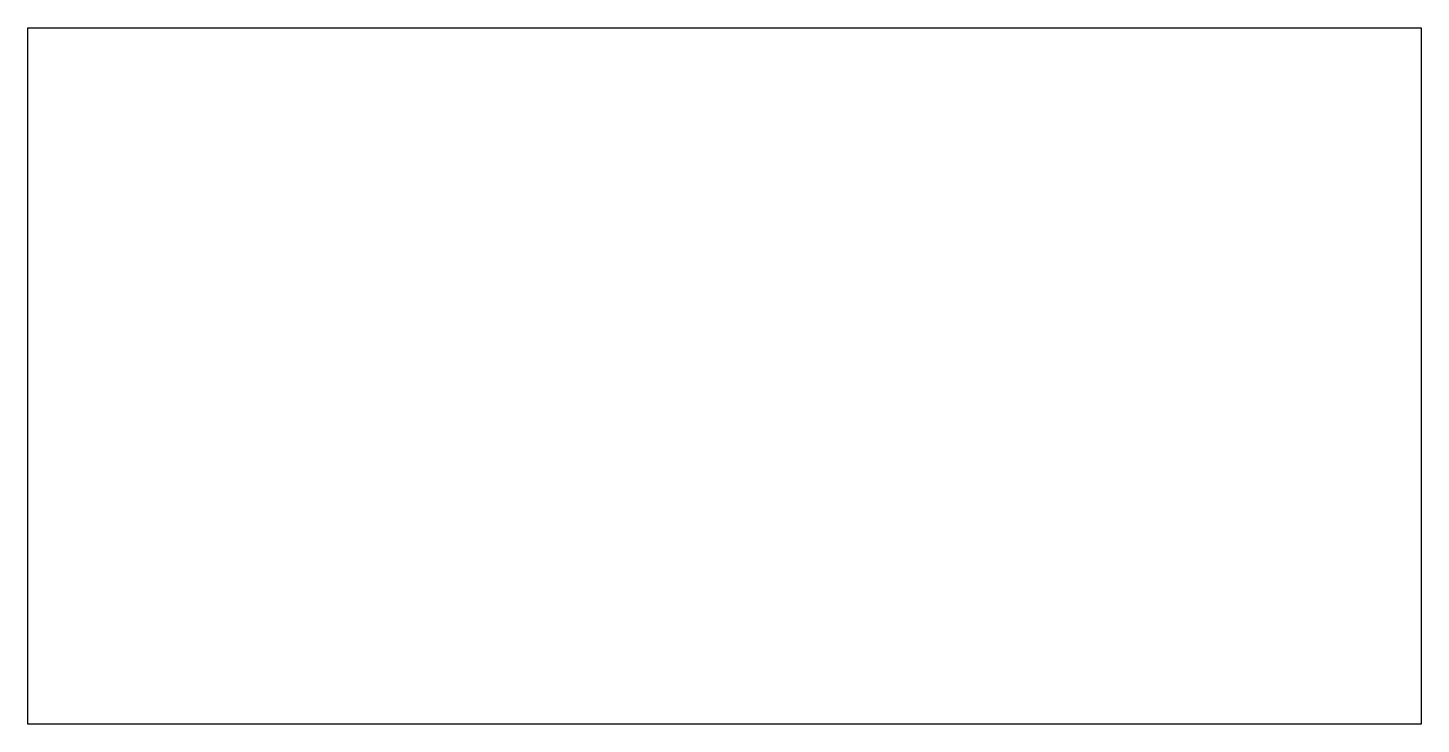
# Model space of a CAD drawing. Header units: millimetres. Extents: x 0 to 79.1, y 310.5 to 350.
import ezdxf

# ---------------------------------------------------------------- set-up
doc = ezdxf.new("R2010")
doc.units = ezdxf.units.MM
doc.layers.get('0').update_dxf_attribs({"linetype": 'CONTINUOUS'})

msp = doc.modelspace()

# ---------------------------------------------------------------- linework, layer by layer
msp.add_lwpolyline([(0, 350), (79.07, 350), (79.07, 310.47), (0, 310.47)], close=True)

doc.saveas('drawing.dxf')
